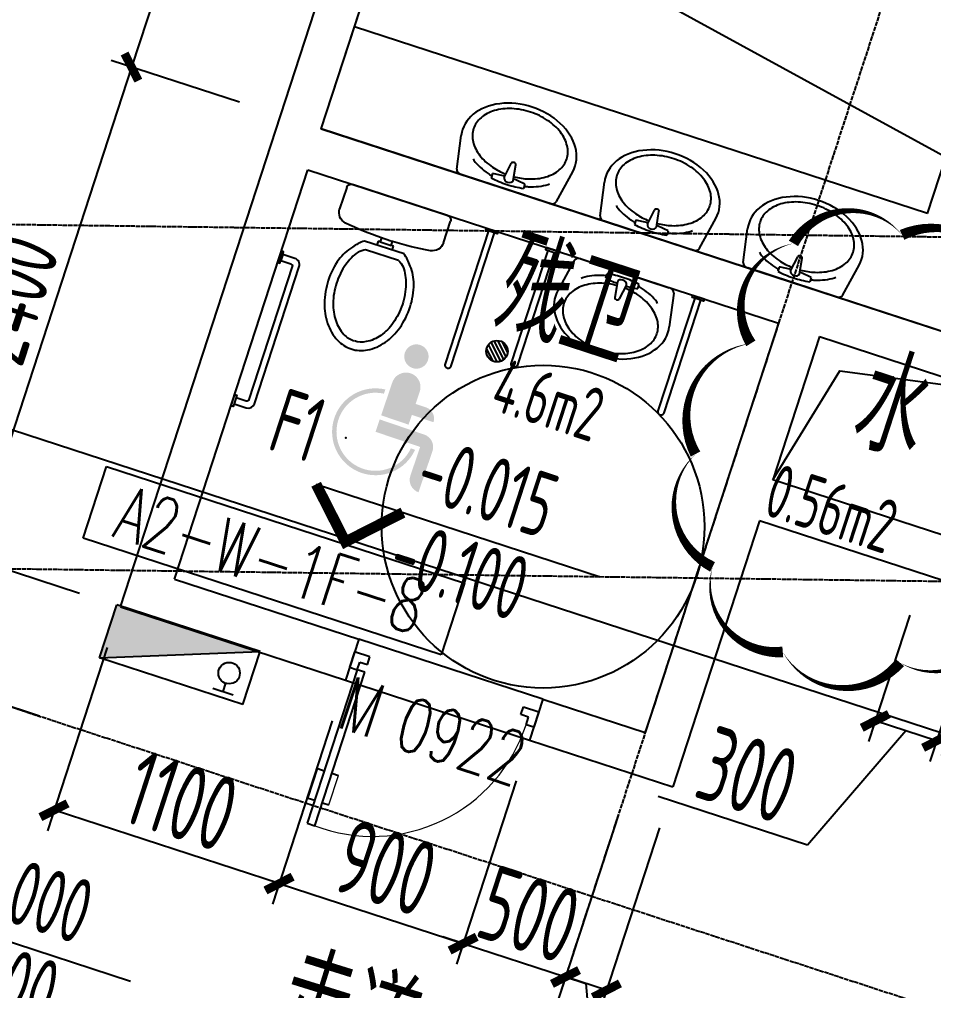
# Model space of a CAD drawing. Header units: millimetres. Extents: x 11639278 to 23698211, y -13072636 to -5537337.
# Drawn here: x 11837661 to 11841909, y -6352263 to -6347750 of the extents above; entities that cross this region are included whole.
import ezdxf
from ezdxf.enums import TextEntityAlignment as Align

# ---------------------------------------------------------------- set-up
doc = ezdxf.new("R2010")
doc.units = ezdxf.units.MM
doc.header["$LTSCALE"] = 10
doc.linetypes.add('A2-RG-AXIS$0$CENTER', pattern=[2, 1.25, -0.25, 0.25, -0.25])
doc.linetypes.add('A2-RG-AXIS$0$DOTE', pattern=[2.4200000000000004, 2, -0.2, 0.02, -0.2])
for name, color, linetype in [('A2-RB-F1$0$A-DIMS-100', 1, 'Continuous'), ('A2-RD-F1（少）$0$A-1-1-X-toilel$0$A-FIXT', 55, 'Continuous'), ('A2-RD-F1（少）$0$A-FIXT', 55, 'Continuous'), ('A2-RG-AXIS$0$A-GRID', 1, 'A2-RG-AXIS$0$CENTER'), ('A2-RI-F1$0$$1$A-SYMB-NUMB-T', 4, 'Continuous'), ('A2-RI-F1$0$$3$A-SYMB', 4, 'Continuous'), ('A2-RI-F1$0$0P-FE-HY', 141, 'Continuous'), ('A2-RI-F1$0$A-DOOR', 32, 'Continuous'), ('A2-RI-F1$0$A-STRS', 50, 'Continuous'), ('A2-RI-F1$0$A-SYMB', 4, 'Continuous'), ('A2-RI-F1$0$A-SYMB-AREA', 4, 'Continuous'), ('A2-RI-F1$0$A-SYMB-DOOR', 4, 'Continuous'), ('A2-RI-F1$0$A-SYMB-NAME', 4, 'Continuous'), ('A2-RI-F1$0$A-SYMB-VOID', 35, 'Continuous'), ('A2-RI-F1$0$A-WALL', 7, 'Continuous')]:
    doc.layers.add(name, color=color, linetype=linetype)
doc.layers.add('A2-RI-F1$0$A-X-AREA', color=6, linetype='Continuous', plot=False)
doc.layers.add('A2-RI-F1$0$A-Z410-G-Vhcl', color=5, linetype='Continuous', lineweight=0)
doc.styles.add('A2-RB-F1$0$XD2008', font='hzs.shx', dxfattribs={"width": 0.7, "bigfont": 'hztxt.shx'})
doc.styles.add('A2-RI-F1$0$$1$ECADI-TXT', font='simplex.shx', dxfattribs={"bigfont": 'hztxt.shx'})
doc.styles.add('A2-RI-F1$0$ECADI', font='hzs.shx', dxfattribs={"width": 0.7, "bigfont": 'hztxt.shx'})
doc.styles.add('A2-RI-F1$0$ECADI-TXT', font='simplex.shx', dxfattribs={"bigfont": 'hztxt.shx'})
doc.styles.add('A2-RI-F1$0$XD2008', font='hzs.shx', dxfattribs={"width": 0.7, "bigfont": 'hztxt.shx'})
doc.dimstyles.new('A2-RB-F1$0$XD100$0', dxfattribs={"dimscale": 100, "dimtxt": 3.5, "dimasz": 1, "dimexe": 1, "dimexo": 2, "dimgap": 0.5, "dimtad": 1, "dimdec": 0, "dimdsep": 46, "dimtxsty": 'A2-RB-F1$0$XD2008', "dimblk1": 'A2-RB-F1$0$_ArchTick', "dimblk2": 'A2-RB-F1$0$_ArchTick', "dimsah": 1, "dimcen": 2.5, "dimclrt": 4, "dimaunit": 1, "dimadec": 0, "dimazin": 0, "dimtfac": 1, "dimtdec": 0, "dimtix": 1, "dimtmove": 1, "dimatfit": 3, "dimfxl": 0, "dimtolj": 1, "dimtzin": 0, "dimarcsym": 0})

# ---------------------------------------------------------------- blocks, each defined once
blk = doc.blocks.new('A2-RG-AXIS')
at = {"layer": 'A2-RG-AXIS$0$A-GRID', "linetype": 'A2-RG-AXIS$0$DOTE'}
for p, q in [((11852706.95005826, -6313823.953760517), (11839546.10748518, -6354201.152515314)), ((11835588.55433006, -6348674.895688873), (11872727.02249406, -6349175.084193552)), ((11832290.15142998, -6349206.685999709), (11870250.84256026, -6361579.665947913)), ((11835567.00715613, -6350274.750594574), (11872705.48030027, -6350774.939166326))]:
    blk.add_line(p, q, dxfattribs=at)
blk = doc.blocks.new('A2-RB-F1$0$_ArchTick')
at = {"color": 0, "linetype": 'ByBlock', "const_width": 0.4}
blk.add_lwpolyline([(-0.5, -0.5), (0.5, 0.5)], dxfattribs=at)
blk = doc.blocks.new('*D1430')
at = {"layer": 'A2-RB-F1$0$A-DIMS-100', "color": 0, "lineweight": -2, "transparency": 16777216}
for p, q in [((11838181.81954512, -6347971.686872557), (11837438.05755615, -6350253.532201214)), ((11838683.5496288, -6348135.224584898), (11838086.74265642, -6347940.696789684)), ((11837939.78763983, -6350417.069913555), (11837342.98066746, -6350222.542118341))]:
    blk.add_line(p, q, dxfattribs=at)
at = {"layer": 'Defpoints', "color": 0, "transparency": 16777216}
for p in [(11838873.70340619, -6348197.204750644), (11837438.05755615, -6350253.532201214), (11838129.94141722, -6350479.050079302)]:
    blk.add_point(p, dxfattribs=at)
at = {"layer": 'A2-RB-F1$0$A-DIMS-100', "color": 0, "lineweight": -2, "transparency": 16777216, "xscale": 100, "yscale": 100, "zscale": 100}
for p, rotation in [((11838181.81954512, -6347971.686872557), 71.94674592661435), ((11837438.05755615, -6350253.532201214), 251.9467459266143)]:
    blk.add_blockref('A2-RB-F1$0$_ArchTick', p, dxfattribs=dict(at, rotation=rotation))
at = {"layer": 'A2-RB-F1$0$A-DIMS-100', "color": 4, "transparency": 16777216, "insert": (11837596.01555107, -6349042.881850421), "char_height": 350, "attachment_point": 5, "rotation": 71.94674592661434, "style": 'A2-RB-F1$0$XD2008'}
blk.add_mtext('\\A1;2400', dxfattribs=at)
blk = doc.blocks.new('*D1431')
at = {"layer": 'A2-RB-F1$0$A-DIMS-100', "color": 0, "lineweight": -2, "transparency": 16777216}
for p, q in [((11837438.06170814, -6350253.537489511), (11837469.05130221, -6350158.460441494)), ((11837939.78732119, -6350417.070891166), (11837342.98466013, -6350222.547895445)), ((11837438.06170814, -6350253.537489511), (11837252.12414374, -6350823.999777611)), ((11837753.84975678, -6350987.533179265), (11837157.04709572, -6350793.010183543)), ((11837252.12414374, -6350823.999777611), (11837221.13454967, -6350919.076825628))]:
    blk.add_line(p, q, dxfattribs=at)
at = {"layer": 'Defpoints', "color": 0, "transparency": 16777216}
for p in [(11838129.94141722, -6350479.050079301), (11837252.12414374, -6350823.999777611), (11837944.00385281, -6351049.5123674)]:
    blk.add_point(p, dxfattribs=at)
at = {"layer": 'A2-RB-F1$0$A-DIMS-100', "color": 0, "lineweight": -2, "transparency": 16777216, "xscale": 100, "yscale": 100, "zscale": 100}
for p, rotation in [((11837438.06170814, -6350253.537489511), 251.9470404932914), ((11837252.12414374, -6350823.999777611), 71.94704049329141)]:
    blk.add_blockref('A2-RB-F1$0$_ArchTick', p, dxfattribs=dict(at, rotation=rotation))
at = {"layer": 'A2-RB-F1$0$A-DIMS-100', "color": 4, "transparency": 16777216, "insert": (11837131.1695679, -6350469.042046908), "char_height": 350, "attachment_point": 5, "rotation": 71.94704049329141, "style": 'A2-RB-F1$0$XD2008'}
blk.add_mtext('\\A1;600', dxfattribs=at)
blk = doc.blocks.new('*D1201')
at = {"layer": 'A2-RB-F1$0$A-DIMS-100', "color": 0, "lineweight": -2, "transparency": 16777216}
for p, q in [((11842083.68137307, -6350610.856335461), (11841892.40435209, -6351197.700244044)), ((11843034.45185323, -6350920.752276136), (11842843.17483226, -6351507.596184717)), ((11841923.39394616, -6351102.623196027), (11842874.16442632, -6351412.519136701))]:
    blk.add_line(p, q, dxfattribs=at)
at = {"layer": 'Defpoints', "color": 0, "transparency": 16777216}
for p in [(11842145.66056121, -6350420.702239428), (11843096.43104137, -6350730.598180102), (11842874.16442632, -6351412.519136701)]:
    blk.add_point(p, dxfattribs=at)
at = {"layer": 'A2-RB-F1$0$A-DIMS-100', "color": 0, "lineweight": -2, "transparency": 16777216, "xscale": 100, "yscale": 100, "zscale": 100}
for p, rotation in [((11841923.39394616, -6351102.623196027), 161.9470404932704), ((11842874.16442632, -6351412.519136701), 341.9470404932705)]:
    blk.add_blockref('A2-RB-F1$0$_ArchTick', p, dxfattribs=dict(at, rotation=rotation))
at = {"layer": 'A2-RB-F1$0$A-DIMS-100', "color": 4, "transparency": 16777216, "insert": (11842468.5057729, -6351043.647808326), "char_height": 350, "attachment_point": 5, "rotation": 341.94704049327044, "style": 'A2-RB-F1$0$XD2008'}
blk.add_mtext('\\A1;1000', dxfattribs=at)
blk = doc.blocks.new('*D1202')
at = {"layer": 'A2-RB-F1$0$A-DIMS-100', "color": 0, "lineweight": -2, "transparency": 16777216}
for p, q in [((11841798.45022903, -6350517.88755326), (11841607.17320805, -6351104.731461843)), ((11842083.68137307, -6350610.85633546), (11841892.40435209, -6351197.700244043)), ((11841923.39394616, -6351102.623196026), (11841638.16280212, -6351009.654413826)), ((11841780.77837414, -6351056.138804926), (11841322.53852401, -6351586.994797034)), ((11841322.53852401, -6351586.994797034), (11840628.47607349, -6351360.770760342))]:
    blk.add_line(p, q, dxfattribs=at)
at = {"layer": 'Defpoints', "color": 0, "transparency": 16777216}
for p in [(11841860.42941716, -6350327.733457226), (11842145.66056121, -6350420.702239428), (11841638.16280212, -6351009.654413826)]:
    blk.add_point(p, dxfattribs=at)
at = {"layer": 'A2-RB-F1$0$A-DIMS-100', "color": 0, "lineweight": -2, "transparency": 16777216, "xscale": 100, "yscale": 100, "zscale": 100}
for p, rotation in [((11841638.16280212, -6351009.654413826), 161.9470404932675), ((11841923.39394616, -6351102.623196026), 341.9470404932675)]:
    blk.add_blockref('A2-RB-F1$0$_ArchTick', p, dxfattribs=dict(at, rotation=rotation))
at = {"layer": 'A2-RB-F1$0$A-DIMS-100', "color": 4, "transparency": 16777216, "insert": (11841045.2338854, -6351259.959420651), "char_height": 350, "attachment_point": 5, "rotation": 341.94704049326754, "style": 'A2-RB-F1$0$XD2008'}
blk.add_mtext('\\A1;300', dxfattribs=at)
blk = doc.blocks.new('*D1203')
at = {"layer": 'A2-RB-F1$0$A-DIMS-100', "color": 0, "lineweight": -2, "transparency": 16777216}
for p, q in [((11839113.74331199, -6351010.069109316), (11838836.4397698, -6351860.845087179)), ((11839969.43562605, -6351288.975091489), (11839692.13208387, -6352139.751069352)), ((11838867.42936386, -6351765.768039162), (11839723.12167793, -6352044.674021335))]:
    blk.add_line(p, q, dxfattribs=at)
at = {"layer": 'Defpoints', "color": 0, "transparency": 16777216}
for p in [(11839175.72250012, -6350819.915013283), (11840031.41481419, -6351098.820995456), (11839723.12167793, -6352044.674021335)]:
    blk.add_point(p, dxfattribs=at)
at = {"layer": 'A2-RB-F1$0$A-DIMS-100', "color": 0, "lineweight": -2, "transparency": 16777216, "xscale": 100, "yscale": 100, "zscale": 100}
for p, rotation in [((11838867.42936386, -6351765.768039162), 161.9470404935792), ((11839723.12167793, -6352044.674021335), 341.9470404935792)]:
    blk.add_blockref('A2-RB-F1$0$_ArchTick', p, dxfattribs=dict(at, rotation=rotation))
at = {"layer": 'A2-RB-F1$0$A-DIMS-100', "color": 4, "transparency": 16777216, "insert": (11839365.00210755, -6351691.297672211), "char_height": 350, "attachment_point": 5, "rotation": 341.94704049357927, "style": 'A2-RB-F1$0$XD2008'}
blk.add_mtext('\\A1;900', dxfattribs=at)
blk = doc.blocks.new('*D1204')
at = {"layer": 'A2-RB-F1$0$A-DIMS-100', "color": 0, "lineweight": -2, "transparency": 16777216}
for p, q in [((11839969.43562605, -6351288.975091491), (11839692.13208386, -6352139.751069346)), ((11840444.82086613, -6351443.923061827), (11840167.51732394, -6352294.699039683)), ((11839723.12167792, -6352044.67402133), (11839628.04462991, -6352013.684427263)), ((11839723.12167792, -6352044.67402133), (11840198.50691801, -6352199.621991666)), ((11840198.50691801, -6352199.621991666), (11840293.58396602, -6352230.611585734))]:
    blk.add_line(p, q, dxfattribs=at)
at = {"layer": 'Defpoints', "color": 0, "transparency": 16777216}
for p in [(11840031.41481418, -6351098.820995458), (11840506.80005427, -6351253.768965795), (11840198.50691801, -6352199.621991666)]:
    blk.add_point(p, dxfattribs=at)
at = {"layer": 'A2-RB-F1$0$A-DIMS-100', "color": 0, "lineweight": -2, "transparency": 16777216, "xscale": 100, "yscale": 100, "zscale": 100}
for p, rotation in [((11839723.12167792, -6352044.67402133), 341.9470404932881), ((11840198.50691801, -6352199.621991666), 161.9470404932881)]:
    blk.add_blockref('A2-RB-F1$0$_ArchTick', p, dxfattribs=dict(at, rotation=rotation))
at = {"layer": 'A2-RB-F1$0$A-DIMS-100', "color": 4, "transparency": 16777216, "insert": (11840030.54088462, -6351908.224648461), "char_height": 350, "attachment_point": 5, "rotation": 341.9470404932881, "style": 'A2-RB-F1$0$XD2008'}
blk.add_mtext('\\A1;500', dxfattribs=at)
blk = doc.blocks.new('*D1205')
at = {"layer": 'A2-RB-F1$0$A-DIMS-100', "color": 0, "lineweight": -2, "transparency": 16777216}
for p, q in [((11840444.8202072, -6351443.921765493), (11840167.51157406, -6352294.69851737)), ((11840634.98938162, -6351505.906949865), (11840357.68074847, -6352356.683701741)), ((11840388.67083135, -6352261.606813048), (11840198.50165693, -6352199.621628677)), ((11840293.58624414, -6352230.614220863), (11840344.96321446, -6352870.949413867)), ((11840344.96321446, -6352870.949413867), (11841039.02450192, -6353097.177018838))]:
    blk.add_line(p, q, dxfattribs=at)
at = {"layer": 'Defpoints', "color": 0, "transparency": 16777216}
for p in [(11840506.80037295, -6351253.767988107), (11840696.96954736, -6351315.753172478), (11840198.50165693, -6352199.621628677)]:
    blk.add_point(p, dxfattribs=at)
at = {"layer": 'A2-RB-F1$0$A-DIMS-100', "color": 0, "lineweight": -2, "transparency": 16777216, "xscale": 100, "yscale": 100, "zscale": 100}
for p, rotation in [((11840198.50165693, -6352199.621628677), 161.9467459268248), ((11840388.67083135, -6352261.606813048), 341.9467459268248)]:
    blk.add_blockref('A2-RB-F1$0$_ArchTick', p, dxfattribs=dict(at, rotation=rotation))
at = {"layer": 'A2-RB-F1$0$A-DIMS-100', "color": 4, "transparency": 16777216, "insert": (11840761.72154465, -6352770.140216794), "char_height": 350, "attachment_point": 5, "rotation": 341.94674592682475, "style": 'A2-RB-F1$0$XD2008'}
blk.add_mtext('\\A1;200', dxfattribs=at)
blk = doc.blocks.new('*D1206')
at = {"layer": 'A2-RB-F1$0$A-DIMS-100', "color": 0, "lineweight": -2, "transparency": 16777216}
for p, q in [((11838067.96276612, -6350669.199068027), (11837790.65402169, -6351519.975184992)), ((11839113.74115199, -6351010.06840528), (11838836.43240756, -6351860.844522245)), ((11838867.42252258, -6351765.767644031), (11837821.64413671, -6351424.898306778))]:
    blk.add_line(p, q, dxfattribs=at)
at = {"layer": 'Defpoints', "color": 0, "transparency": 16777216}
for p in [(11838129.94299616, -6350479.045311598), (11839175.72138203, -6350819.914648851), (11837821.64413671, -6351424.898306778)]:
    blk.add_point(p, dxfattribs=at)
at = {"layer": 'A2-RB-F1$0$A-DIMS-100', "color": 0, "lineweight": -2, "transparency": 16777216, "xscale": 100, "yscale": 100, "zscale": 100}
for p, rotation in [((11837821.64413671, -6351424.898306778), 161.9467265533304), ((11838867.42252258, -6351765.767644031), 341.9467265533304)]:
    blk.add_blockref('A2-RB-F1$0$_ArchTick', p, dxfattribs=dict(at, rotation=rotation))
at = {"layer": 'A2-RB-F1$0$A-DIMS-100', "color": 4, "transparency": 16777216, "insert": (11838414.26108844, -6351381.409999423), "char_height": 350, "attachment_point": 5, "rotation": 341.9467265533304, "style": 'A2-RB-F1$0$XD2008'}
blk.add_mtext('\\A1;1100', dxfattribs=at)
blk = doc.blocks.new('*D1207')
at = {"layer": 'A2-RB-F1$0$A-DIMS-100', "color": 0, "lineweight": -2, "transparency": 16777216}
for p, q in [((11838522.73032039, -6346925.741897577), (11838181.81247246, -6347971.688485396)), ((11839024.4670934, -6347089.27894897), (11838427.65327306, -6346894.752301414)), ((11838683.54924547, -6348135.225536789), (11838086.73542512, -6347940.698889233))]:
    blk.add_line(p, q, dxfattribs=at)
at = {"layer": 'Defpoints', "color": 0, "transparency": 16777216}
for p in [(11839214.62118807, -6347151.258141298), (11838181.81247246, -6347971.688485396), (11838873.70334013, -6348197.204729116)]:
    blk.add_point(p, dxfattribs=at)
at = {"layer": 'A2-RB-F1$0$A-DIMS-100', "color": 0, "lineweight": -2, "transparency": 16777216, "xscale": 100, "yscale": 100, "zscale": 100}
for p, rotation in [((11838522.73032039, -6346925.741897577), 71.94703923014237), ((11838181.81247246, -6347971.688485396), 251.9470392301424)]:
    blk.add_blockref('A2-RB-F1$0$_ArchTick', p, dxfattribs=dict(at, rotation=rotation))
at = {"layer": 'A2-RB-F1$0$A-DIMS-100', "color": 4, "transparency": 16777216, "insert": (11838138.34803993, -6347378.988600118), "char_height": 350, "attachment_point": 5, "rotation": 71.94703923014237, "style": 'A2-RB-F1$0$XD2008'}
blk.add_mtext('\\A1;1100', dxfattribs=at)
blk = doc.blocks.new('A2-RI-F1$0$5erhfh')
at = {"layer": 'A2-RI-F1$0$A-SYMB-AREA', "style": 'A2-RI-F1$0$ECADI', "width": 0.7}
blk.add_attdef('340M2', text='', height=2.5, dxfattribs=at).set_placement((0, 1.25), align=Align.MIDDLE_LEFT)
at = {"layer": 'A2-RI-F1$0$A-SYMB-NAME', "style": 'A2-RI-F1$0$ECADI', "width": 0.7}
blk.add_attdef('CHINESENAME', (-12.29193252821193, 3.0875), '', height=4.5, dxfattribs=at)
blk = doc.blocks.new('A2-RI-F1$0$ECADI-TAG-HGHT（国标）')
at = {"color": 1}
blk.add_line((-2.121320343559546, 2.121320343559546), (11.76789873223262, 2.121320343559546), dxfattribs=at)
at = {"color": 1, "const_width": 0.5}
blk.add_lwpolyline([(-2.121320343559546, 2.121320343559546), (0, 0), (2.121320343559546, 2.121320343559546)], dxfattribs=at)
at = {"color": 1}
blk.add_point((-1.480769230769231, 4.6), dxfattribs=at)
at = {"style": 'A2-RI-F1$0$XD2008', "width": 0.7}
blk.add_attdef('FL', text='', height=3, dxfattribs=at).set_placement((-2.688785023899595, 2.967328765217609), align=Align.RIGHT)
for tag, p in [('F.F.L.', (2.283611041903605, 2.967328765217609)), ('T.O.S.', (2.283611041903605, -1.104423031572336))]:
    blk.add_attdef(tag, p, '', height=3, dxfattribs=at)
blk = doc.blocks.new('A2-RI-F1$0$door-1000')
for p, q in [((0.6493001440558146, 0.6470603530760854), (0.7083274303022336, 0.7058840215922828)), ((0.7083274303022336, 0.7058840215922828), (0.7083274303022336, 0.7058840215922828)), ((0.7083274303022336, 0.7058840215922828), (0.7671510987011061, 0.6468567355786945)), ((0.6787119787186384, 0.6175467101875256), (0.6493001440558146, 0.6470603530760854)), ((0.7082256213780056, 0.6469585443846881), (0.6787119787186384, 0.6175467101875256)), ((0.7376374560417389, 0.617444901379713), (0.7082256213780056, 0.6469585443846881)), ((0.7671510987011061, 0.6468567355786945), (0.7376374560417389, 0.617444901379713)), ((0.05902728531691537, 0.058823668749028), (-4.638422979041934e-10, 3.510649548843503e-10)), ((0.0884391195140779, 0.02931002574223385), (0.05902728531691537, 0.058823668749028)), ((-4.638422979041934e-10, 3.510649548843503e-10), (0.05882366746845946, -0.05902728554610803)), ((-4.638422979041934e-10, 3.510649548843503e-10), (-4.638422979041934e-10, 3.510649548843503e-10)), ((0.05892547639177792, -0.0001018084567476762), (0.0884391195140779, 0.02931002574223385)), ((0.05882366746845946, -0.05902728554610803), (0.08833731059166894, -0.02961545134712651)), ((0.08833731059166894, -0.02961545134712651), (0.05892547639177792, -0.0001018084567476762)), ((0.1178509532483076, -0.000203617149963975), (0.08833731059166894, -0.02961545134712651)), ((0.08833731059166894, -0.02961545134712651), (0.6765739950369607, -0.619888310551687)), ((0.7060876381601702, -0.5904764763545245), (0.1178509532483076, -0.000203617149963975)), ((0.5050864988024841, -0.3887795741884474), (0.5300519447773695, -0.3639002478448674)), ((0.4506074101691411, -0.4430707346164127), (0.4755728561449359, -0.4181914085038443)), ((0.6182652814331959, -0.502350123713768), (0.6432307274099003, -0.4774707974866033)), ((0.5637861927989434, -0.5566412841435522), (0.588751638309077, -0.5317619579127495)), ((0.6765739950369607, -0.619888310551687), (0.7060876381601702, -0.5904764763545245))]:
    blk.add_line(p, q)
at = {"lineweight": 13}
for p, q in [((0.6432307274099003, -0.4774707974866033), (0.5300519447773695, -0.3639002478448674)), ((0.5637861927989434, -0.5566412841435522), (0.4506074101691411, -0.4430707346164127))]:
    blk.add_line(p, q, dxfattribs=at)
blk.add_arc((0.1481008371338248, 0.02847035136255727), 0.833333333809029, 312.0349782215454, 44.97267390679077, dxfattribs=at)
blk = doc.blocks.new('*U1588')
at = {"layer": 'A2-RI-F1$0$A-Z410-G-Vhcl', "extrusion": (0, 0, -1)}
h = blk.add_hatch(color=2, dxfattribs=at)
edge = h.paths.add_edge_path()
edge.add_arc((-0.004128938020939721, 0.03896337637788339), 0.008198989428352092, 0, 360)
for points in [[(-0.01388309648702091, -0.006187762827734034), (0.00562522016200262, -0.006187762827734034), (0.005625220221767258, 0.01724080455081634, 0.9999999999999999), (-0.01388309648702091, 0.01724080437796438), (-0.01388309648702091, 0.00858665043441853), (-0.02142081611419222, 0.008586650643715998, 0.414213562373095), (-0.02925490117790996, 0.0007525654690532235), (-0.01388309648702091, 0.0007525654690532235)], [(0.008551467606205954, 0.008246000822749622, -2.078417586377585), (-0.02051353296724123, -0.02081900002914949), (-0.02349057451151282, -0.02081900005217729, 2.108883559520127), (0.008551467602876173, 0.01122304185010847)], [(-0.02610997259562176, -0.01789275258529077), (0.00562522016200262, -0.01789275258529077), (0.00562522016200262, -0.0091140102656313), (-0.02610997246744517, -0.009114010286308094, 0.414213562373095), (-0.03488871491530254, -0.01789275258529077), (-0.03488871476029853, -0.04715522716439668, 0.414213562373095), (-0.02610997259562176, -0.03837648504994817)]]:
    blk.add_hatch(color=2, dxfattribs=at).paths.add_polyline_path(points)
blk = doc.blocks.new('A2-RI-F1$0$645YRTH')
at = {"layer": 'A2-RI-F1$0$$1$A-SYMB-NUMB-T', "color": 1}
for p, q in [((0, -350.0000000009313), (0, 0)), ((0, 0), (1750.000000150874, 0)), ((1750.000000150874, 0), (1750.000000150874, -350.0000000009313)), ((1750.000000150874, -350.0000000009313), (0, -350.0000000009313))]:
    blk.add_line(p, q, dxfattribs=at)
at = {"layer": 'A2-RI-F1$0$$1$A-SYMB-NUMB-T', "style": 'A2-RI-F1$0$$1$ECADI-TXT', "width": 0.7000000000745058}
blk.add_attdef('CODE', text='', height=250, dxfattribs=at).set_placement((750.0000000745058, -175.0000000009313), align=Align.MIDDLE_CENTER)
blk = doc.blocks.new('A2-RI-F1$0$ECADI-TAG-DOOR')
blk = doc.blocks.new('A2-RI-F1$0$A$C6F954C98')
at = {"extrusion": (0, 0, -1)}
blk.add_hatch(color=256, dxfattribs=at).paths.add_polyline_path([(-260.0000000090003, 699.9999999967113), (-2.842170943040401e-14, 0), (-9.014911483973265e-09, 700.0000000000581)])
for p, q in [((260.0000000090004, 699.9999999967113), (9.014911483973265e-09, 700.0000000000582)), ((0, 0), (9.014911483973265e-09, 700.0000000000582)), ((260.0000000090004, 699.9999999967113), (0, 0)), ((260, -3.346940502524376e-09), (260.0000000090004, 699.9999999967113)), ((230.6886803313682, 155.9033522173413, -1.266996079313821e-09), (230.68866480828, 55.90335221734131, -1.761503192563357e-09)), ((230.6886725698132, 105.9033522173413, -1.514249635938589e-09), (190.6886725698059, 105.9033584265853, -1.515010852889683e-09)), ((260, -3.346940502524376e-09), (0, 0))]:
    blk.add_line(p, q, dxfattribs=at)
blk.add_circle((-140.6886725698132, 105.9033661881112, -1.522564945677262e-06), 49.99999999999999, dxfattribs=at)
blk = doc.blocks.new('A2-RI-F1')
at = {"layer": 'A2-RI-F1$0$A-STRS'}
for p, q in [((11840093.39497992, -6350908.667218083), (11839237.70154777, -6350629.760871476)), ((11839175.72154136, -6350819.914160048), (11840031.41353958, -6351098.824905899))]:
    blk.add_line(p, q, dxfattribs=at)
at = {"layer": 'A2-RI-F1$0$A-SYMB-VOID', "ltscale": 500}
blk.add_lwpolyline([(11841161.79222117, -6349889.662608631), (11841473.5, -6349383), (11842139.35696339, -6349471.974983936)], dxfattribs=at)
at = {"layer": 'A2-RI-F1$0$A-WALL'}
for p, q in [((11838129.94112845, -6350479.051041721), (11839214.62432645, -6347151.259164249)), ((11839063.85721344, -6348259.1849012), (11839404.77826159, -6347213.239356483)), ((11839063.85721344, -6348259.1849012), (11842201.33615368, -6349281.820881318)), ((11838382.07539023, -6350350.87645247), (11839001.8770477, -6348449.338678591)), ((11839001.8770477, -6348449.338678591), (11841188.58649612, -6349162.07900374)), ((11841188.58649612, -6349162.079003738), (11840568.79463946, -6351063.619888312)), ((11841378.74059, -6349224.058198461), (11841161.79222117, -6349889.662608631)), ((11841378.74059, -6349224.05819846), (11842329.51105943, -6349533.954172071)), ((11842207.63974934, -6350230.548143396), (11841161.79222117, -6349889.662608631)), ((11841099.81303303, -6350079.816704686), (11840696.96954736, -6351315.753172478)), ((11842145.66056121, -6350420.702239428), (11841099.81303303, -6350079.816704687)), ((11838382.07539023, -6350350.87645247), (11839237.70154778, -6350629.760871464)), ((11838129.94112845, -6350479.051041721), (11839175.72138203, -6350819.914648851)), ((11839237.70154778, -6350629.760871464), (11839175.72138203, -6350819.914648851)), ((11840093.39497993, -6350908.667218083), (11840031.41481418, -6351098.820995471)), ((11840093.39497993, -6350908.667218073), (11840568.79463946, -6351063.619888312)), ((11840031.41481419, -6351098.820995458), (11840696.96954736, -6351315.753172478))]:
    blk.add_line(p, q, dxfattribs=at)
at = {"layer": 'A2-RI-F1$0$A-X-AREA'}
blk.add_lwpolyline([(11839714.6808029, -6346262.471027783), (11840760.52371127, -6346603.361004815), (11840791.51330863, -6346508.283957871), (11840221.05393141, -6346322.344097839), (11842824.18610805, -6338335.846176554), (11844297.92908716, -6338816.200791924), (11844344.41348529, -6338673.585205059), (11844819.79872, -6338828.533191864), (11844912.7675022, -6338543.302047813), (11845625.72605032, -6338775.685114536), (11842201.33615368, -6349281.820881318), (11839063.85721344, -6348259.1849012)], close=True, dxfattribs=at)
at = {"layer": 'Defpoints', "color": 3}
blk.add_line((11846489, -6350866.5), (11821709.5, -6337304), dxfattribs=at)
at = {"layer": 'Defpoints', "color": 3, "linetype": 'Continuous'}
blk.add_line((11876854.97169655, -6362444.349408454), (11823602.24585224, -6345087.054547861), dxfattribs=at)
at = {"layer": 'Defpoints'}
blk.add_lwpolyline([(11841762.4681237, -6348751.254285099, 0, 50, 0.52056705), (11841257.79879527, -6348790.814979377, 0, 50, 0.52056705), (11841257.79879527, -6348790.814979377, 0, 50, 0.52056705), (11841059.89878884, -6349255.60006927, 0, 50, 0.52056705), (11841059.89878884, -6349255.60006927, 0, 50, 0.52056705), (11840802.60446844, -6349769.833233965, 0, 50, 0.52056705), (11840802.60446844, -6349769.833233964, 0, 50, 0.52056705), (11840881.76447101, -6350293.964951363, 0, 50, 0.52056705), (11840881.76447101, -6350293.964951362, 0, 50, 0.52056705), (11841208.32379366, -6350689.52720541, 0, 50, 0.52056705), (11841208.32379366, -6350689.52720541, 0, 50, 0.52056705), (11841752.57312337, -6350738.975280211, 0, 50, 0.52056705), (11841752.57312337, -6350738.975280211, 0, 50, 0.52056705), (11842207.7674502, -6350531.295600482, 0, 50, 0.52056705), (11842207.7674502, -6350531.295600482, 0, 50, 0.52056705), (11842395.7724563, -6350056.623130065, 0, 50, 0.52056705), (11842395.7724563, -6350056.623130066, 0, 50, 0.52056705), (11842385.87745598, -6349542.38996537, 0, 50, 0.52056705), (11842385.87745598, -6349542.38996537, 0, 50, 0.52056705), (11842267.13745212, -6349047.931561722, 0, 50, 0.52056705), (11842267.13745212, -6349047.931561722, 0, 50, 0.52056705), (11841762.46812369, -6348751.254285099, 0, 0, 0)], format="xyseb", dxfattribs=at)
ref = blk.add_blockref('A2-RI-F1$0$5erhfh', (11840917.51555975, -6349846.361433424), dxfattribs=dict(xscale=100.0000000002661, yscale=100.0000000002661, zscale=100.0000000002661, rotation=341.9467459264774))
ref.add_attrib('340M2', '4.6m2', (11839838.80882691, -6349559.339229995), dxfattribs={"layer": 'A2-RI-F1$0$A-SYMB-AREA', "height": 250, "rotation": 341.9467459342023, "style": 'A2-RI-F1$0$ECADI', "width": 0.7})
ref.add_attrib('CHINESENAME', '残卫', (11839844.51873988, -6349171.883531757), dxfattribs={"layer": 'A2-RI-F1$0$A-SYMB-NAME', "height": 449.9999999999999, "rotation": 341.9467459342023, "style": 'A2-RI-F1$0$ECADI', "width": 0.7})
ref = blk.add_blockref('A2-RI-F1$0$5erhfh', (11842578.49422449, -6350389.717314845), dxfattribs=dict(xscale=100.0000000002661, yscale=100.0000000002661, zscale=100.0000000002661, rotation=341.9467459264774))
ref.add_attrib('340M2', '0.56m2', (11841109, -6350048.5), dxfattribs={"layer": 'A2-RI-F1$0$A-SYMB-AREA', "height": 250, "rotation": 341.9467459342023, "style": 'A2-RI-F1$0$ECADI', "width": 0.7})
ref.add_attrib('CHINESENAME', '水', (11841505.49740461, -6349715.239413176), dxfattribs={"layer": 'A2-RI-F1$0$A-SYMB-NAME', "height": 449.9999999999999, "rotation": 341.9467459342023, "style": 'A2-RI-F1$0$ECADI', "width": 0.7})
ref = blk.add_blockref('A2-RI-F1$0$5erhfh', (11839904.34316468, -6353158.274201587), dxfattribs=dict(xscale=99.99999999986335, yscale=99.99999999986335, zscale=99.99999999986335, rotation=342.6999999999227))
ref.add_attrib('CHINESENAME', '走道', (11838822.5721243, -6352497.960615857), dxfattribs={"layer": 'A2-RI-F1$0$A-SYMB-NAME', "height": 450, "rotation": 342.7000000129057, "style": 'A2-RI-F1$0$ECADI', "width": 0.7})
at = {"layer": 'A2-RI-F1$0$$3$A-SYMB'}
ref = blk.add_blockref('A2-RI-F1$0$645YRTH', (11838065.039388, -6349827.571409011), dxfattribs=dict(at, rotation=341.9470424877732))
ref.add_attrib('CODE', 'A2-W-1F-8', dxfattribs={"layer": 'A2-RI-F1$0$$1$A-SYMB-NUMB-T', "height": 250, "rotation": 341.947042487784, "style": 'A2-RI-F1$0$$1$ECADI-TXT', "width": 0.7000000000745058}).set_placement((11838831.04011857, -6350261.304361045), align=Align.MIDDLE_CENTER)
at = {"layer": 'A2-RI-F1$0$0P-FE-HY', "xscale": -1, "rotation": 71.94704049331426}
blk.add_blockref('A2-RI-F1$0$A$C6F954C98', (11838779.62480805, -6350686.687124573), dxfattribs=at)
at = {"layer": 'A2-RI-F1$0$A-DOOR'}
for p, xscale, yscale, zscale, rotation in [((11842189.56248615, -6350286.009755522), 1000.000000000121, 1000.000000000121, 1000.000000000121, 297.0460334203052), ((11839218.33256265, -6350689.183867848), 900.000000000201, 900.000000000201, 900.000000000201, 297.0460334202938)]:
    blk.add_blockref('A2-RI-F1$0$door-1000', p, dxfattribs=dict(at, xscale=xscale, yscale=yscale, zscale=zscale, rotation=rotation))
at = {"layer": 'A2-RI-F1$0$A-SYMB', "xscale": 99.999999999679, "yscale": 99.999999999679, "zscale": 99.999999999679, "rotation": 341.9467459266484}
for p, values in [((11839175.67042121, -6350177.782763969), {'F.F.L.': '-0.015', 'T.O.S.': '-0.100', 'FL': 'F1'}), ((11836993.06791066, -6352056.069603903), {'F.F.L.': '%%p0.000', 'T.O.S.': '-0.100', 'FL': 'F1'})]:
    blk.add_blockref('A2-RI-F1$0$ECADI-TAG-HGHT（国标）', p, dxfattribs=at).add_auto_attribs(values)
at = {"layer": 'A2-RI-F1$0$A-SYMB-DOOR'}
ref = blk.add_blockref('A2-RI-F1$0$ECADI-TAG-DOOR', (11839287.51392842, -6351856.085321181, -333.3333333332655), dxfattribs=dict(at, xscale=100.0000000021948, yscale=100.0000000021948, zscale=100.0000000021948, rotation=341.6200525909762))
ref.add_attrib('门窗主编号1', 'M', dxfattribs={"height": 250.0000000002097, "rotation": 341.620052493189, "style": 'A2-RI-F1$0$ECADI-TXT', "width": 0.6999999999999982}).set_placement((11839298.95307135, -6351092.299268472, -333.3333333332655), align=Align.RIGHT)
ref.add_attrib('门窗主编号2', '0922', (11839391.5, -6351127.5), dxfattribs={"height": 250.0000000002097, "rotation": 341.620052493189, "style": 'A2-RI-F1$0$ECADI-TXT', "width": 0.6999999999999982})
at = {"layer": 'A2-RI-F1$0$A-Z410-G-Vhcl', "color": 2, "extrusion": (0, 0, -1), "xscale": -6898.552177697386, "yscale": 6898.552177846277, "zscale": 6898.552177799478, "rotation": 18.77457175508956}
blk.add_blockref('*U1588', (-11839392.26780878, -6349561.889076699), dxfattribs=at)
blk = doc.blocks.new('A2-RD-F1（少）$0$A-1-1-X-toilel$0$A-1-10-01~10(B1~wd)$0$A$C39426295')
at = {"layer": 'A2-RD-F1（少）$0$A-1-1-X-toilel$0$A-FIXT'}
for p, q in [((29.20711274910718, 382.704184812028, 4500.000000000013), (-0.0002133985981345177, 227.0413712291047, 4500.000000000013)), ((488.4945671274327, 400.0000529871322, 4500.000000000013), (56.45459204772487, 400.0000529875979, 4500.000000000013)), ((193.7037553070113, 350.8004648503847, 4500.000000000013), (193.7037553065456, 371.4418433317915, 4500.000000000013)), ((351.2454038686119, 350.8004648503847, 4500.000000000013), (351.2454038686119, 371.4418433317915, 4500.000000000013)), ((515.7420464260504, 382.7041848115623, 4500.000000000013), (544.9493725742213, 227.0413712291047, 4500.000000000013)), ((250.4745795852505, 351.0705280229449, 4500.000000000013), (261.4745795880444, 278.7513892683201, 4500.000000000013)), ((294.4745795899071, 351.0705280234106, 4500.000000000013), (283.4745795875788, 278.752488065511, 4500.000000000013))]:
    blk.add_line(p, q, dxfattribs=at)
at = {"layer": 'A2-RD-F1（少）$0$A-1-1-X-toilel$0$A-FIXT', "extrusion": (0, 0, -1)}
for centre, major_axis, ratio, start_param, end_param in [((56.45459204819053, 380.0000529875979, 4500.000000000013), (27.5000000003047, 1.584532990945647e-09), 0.7272727272676434, 3.277214619003459, 4.712388980421111), ((272.4745795875788, 171.9375282814726, 4500.000000000013), (272.6897837204385, 2.710022065991253e-07), 0.7272727266518706, 4.341951490301822, 4.41934678502359), ((272.4745795875788, 125.2272484749556, 4500.000000000013), (347.588270444544, -1.520704597525568e-08), 0.7272727273516814, 4.483781897982597, 4.712388980352602), ((272.4745795880444, 351.0705280234106, 4500.000000000013), (22.0000000002289, 1.237908303654669e-09), 0.7272727272555041, 3.141592653655882, 6.283185307245675), ((272.4745795875788, 125.2272484749556, 4500.000000000013), (347.5882704811407, 2.605508531233118e-09), 0.7272727272751085, -1.570796326789714, -1.342189244443152), ((272.4745795875788, 171.9375282814726, 4500.000000000013), (272.6897833661853, 1.018285577360206e-07), 0.7272727274882769, -1.277754130047479, -1.200358835214891), ((488.4945671274327, 380.0000529880635, 4500.000000000013), (27.49999999983112, -9.000444486873224e-10), 0.7272727272633275, 4.712388980357173, 6.147563341816026), ((414.31564251706, 151.6791826151311, 4500.000000000013), (396.8197631844494, 2.028874503601595e-06), 0.7272727281736645, 3.737676922867439, 3.759410018160616), ((266.9761914419942, 182.2340579549782, 4500.000000000013), (257.5018427586477, 1.059552544652701e-08), 0.7272727272655477, 3.959184585758328, 4.341951489243402), ((266.9761914415285, 168.4618620253168, 4500.000000000013), (227.2056963425946, 5.106563347226626e-09), 0.7272727272689086, 3.959184585738446, 4.341951489228707), ((272.4745795871131, 158.1653323513456, 4500.000000000013), (242.3936370587419, 1.138244318809454e-08), 0.7272727272346979, 4.341951489264275, 4.62959352509805), ((272.4745795875788, 597.015059708152, 4500.000000000013), (347.5882704766664, 3.861576071816048e-09), 0.7272727272842059, 1.631073783587, 1.799403409150896), ((272.4745795871131, 158.1653323513456, 4500.000000000013), (242.3936370285943, 1.074678955656512e-08), 0.7272727273219654, -1.48800099320408, -1.200358835557764), ((272.4745795875788, 597.015059708152, 4500.000000000013), (347.5882705534718, 3.145316282543536e-08), 0.7272727271261427, 1.342189244563349, 1.510518921195238), ((277.972967733629, 168.4618620253168, 4500.000000000013), (227.2056963307689, 1.91302768773282e-08), 0.727272727292126, -1.200358835539811, -0.8175919320213831), ((277.972967733629, 182.2340579554439, 4500.000000000013), (257.5018427565484, -7.182811691572795e-09), 0.7272727272685225, -1.200358835643395, -0.8175919321537164), ((130.6335166580975, 151.6791826151311, 4500.000000000013), (396.8197625484763, 7.99068900773132e-07), 0.7272727269232031, -0.6178173571333467, -0.5960842617328364), ((258.4837090726942, 175.0492683039047, 4500.000000000013), (214.7894211496992, -3.381451608253515e-09), 0.7272727272691979, 3.557590480720236, 3.959184585697382), ((272.4745795875788, 278.7519386671484, 4500.000000000013), (10.99999999996655, -6.210604946968998e-10), 0.7272727272688218, -6.870165156036556e-05, 3.141523951938233), ((286.4654501024634, 175.0492683039047, 4500.000000000013), (214.7894211508623, -1.719594871603682e-09), 0.7272727272722466, -0.8175919321304026, -0.4159978271614542), ((272.4745795880444, 200.0000529875979, 4500.000000000013), (275.000000000025, 7.622097397686627e-11), 0.7272727272727985, -0.1356219653307993, 3.277214618921208), ((245.294118267484, 179.2870192779228, 4500.000000000013), (200.3700537005009, 3.141432402640573e-10), 0.7272727272759633, 3.141592653592641, 3.557590480739181), ((299.6550409081392, 179.2870192774571, 4500.000000000013), (200.3700537004522, -2.757677291603445e-09), 0.7272727272886609, -0.4159978271614841, -2.140865262845182e-11), ((245.294118267484, 179.2870192779228, 4500.000000000013), (200.3700537005009, 3.133877259519672e-09), 0.7272727272514968, 2.725594826449745, 3.141592653611991), ((299.6550409081392, 179.2870192774571, 4500.000000000013), (200.3700537004523, 8.934533734277985e-10), 0.7272727272713133, 3.646194457473939e-12, 0.41599782715666), ((258.4837090726942, 183.5247702514753, 4500.000000000013), (214.7894211501557, -5.44413679121953e-10), 0.7272727272766517, 2.324000721469409, 2.725594826440325), ((286.4654501024634, 183.5247702514753, 4500.000000000013), (214.7894211506791, 3.225448354268744e-09), 0.7272727272797168, 0.415997827167915, 0.8175919321339258), ((266.9761914419942, 190.1121765300632, 4500.000000000013), (227.205696344469, -6.984352165769727e-09), 0.7272727272626863, 1.941233817942973, 2.324000721431076), ((277.9729677331634, 190.1121765300632, 4500.000000000013), (227.2056963376007, -8.168339581492439e-09), 0.7272727272747516, 0.8175919320827592, 1.200358835585929), ((272.4745795875788, 200.4087062040344, 4500.000000000013), (242.3936370481608, -2.121203518993618e-09), 0.7272727272653102, 1.570796326787364, 1.941233817959805), ((272.4745795875788, 200.4087062040344, 4500.000000000013), (242.3936370516785, 5.162117417089571e-09), 0.7272727272547561, 1.200358835642452, 1.570796326809217)]:
    blk.add_ellipse(centre, major_axis=major_axis, ratio=ratio, start_param=start_param, end_param=end_param, dxfattribs=at)
blk = doc.blocks.new('A2-RD-F1（少）$0$A1088D2A')
for p, q in [((-0.4300000000000068, 0), (0.4300000000000068, 0)), ((-0.4699999999999704, -0.235336267095184), (-0.4700000000000131, -0.0400000000000027)), ((0.4700000000000131, -0.03999999999999559), (0.4700000000000273, -0.2353362670951911)), ((-0.06999999999997897, -0.3957167111844802), (-0.04999999999996874, -0.3957167111844767)), ((-0.06999999999999318, -0.4309881117825811), (-0.06999999999997897, -0.3957167111844802)), ((-0.04999999999996874, -0.3957167111844767), (-0.04999999999998295, -0.3605386372609218)), ((0.04999999999999716, -0.3957167111844802), (-0.04999999999996874, -0.3957167111844767)), ((0.05000000000001137, -0.3605386372609218), (0.04999999999999716, -0.3957167111844802)), ((0.04999999999999716, -0.3957167111844802), (0.07000000000000739, -0.3957167111844802)), ((0.07000000000000739, -0.3957167111844802), (0.07000000000000739, -0.4309881117825811)), ((-0.1762938147833138, -0.4309881117825811), (0.1809100379928869, -0.4309881117825811)), ((-0.1484167180438694, -0.4997169248503378), (0.1484167180438694, -0.4997169248503378))]:
    blk.add_line(p, q)
for points in [[(0.002308111604786557, -1.35, -0.128380851963308), (-0.133145106430043, -1.314637976685676, -0.106267858386305), (-0.2593697823085719, -1.203377380979279, -0.0850651022026369), (-0.3381833015746485, -1.047009278842657, -0.07442225656738125), (-0.367760314940713, -0.8493990655887919, -0.07442225656738106), (-0.3381833015746487, -0.6517888523349271, -0.09398519693808477), (-0.2593697823085721, -0.5142866828826407, -0.0738717931688168), (-0.1762938147833138, -0.4309881117825811, -0.1309213330563596)], [(-0.1484167180438695, -0.4997169248503378, 0.07365400395430324), (-0.2043185169707629, -0.5395298440589007, 0.08506510220264732), (-0.2718499929185088, -0.6735140745154038, 0.07442225656737694), (-0.298175316120222, -0.8493990655887919, 0.07442225656738169), (-0.2718499929185058, -1.02528405666219, 0.08506510220263948), (-0.2043185169707648, -1.15926828711868, 0.1062678583862979), (-0.1014907335803409, -1.249905718790097, 0.1283808519633133), (-0.00230811160478661, -1.275798777969936, 0.1313960865787941)], [(0.180910037992887, -0.4309881117825811, -0.07387179316881685), (0.2639860055181452, -0.5142866828826407, -0.09398519693808455), (0.3427995247842218, -0.6517888523349271, -0.0744222565673809), (0.3723765381502862, -0.8493990655887919, -0.07442225656738098), (0.3427995247842218, -1.047009278842656, -0.08506510220263751), (0.2639860055181452, -1.203377380979279, -0.106267858386305), (0.1377613296396161, -1.314637976685676, -0.1283808519633083), (0.002308111604786557, -1.35, -0.1309213330563591)], [(0.1484167180438695, -0.4997169248503378, -0.07365400395430324), (0.2043185169707629, -0.5395298440589007, -0.08506510220264732), (0.2718499929185088, -0.6735140745154038, -0.07442225656737694), (0.298175316120222, -0.8493990655887919, -0.07442225656738169), (0.2718499929185058, -1.02528405666219, -0.08506510220263948), (0.2043185169707648, -1.15926828711868, -0.1062678583862979), (0.1014907335803409, -1.249905718790097, -0.1283808519633133), (0.002308111604786609, -1.275798777969936, -0.1313960865787941)]]:
    blk.add_lwpolyline(points, format="xyb")
for centre, radius, start, end in [((-0.4300000000000104, -0.0400000000000027), 0.0400000000000027, 89.99999999999491, 180), ((0.4300000000000104, -0.0400000000000027), 0.0400000000000027, 1.017777498068325e-11, 90.0000000000051), ((-0.3699999999999424, -0.2353362670952195), 0.1000000000000286, 179.9999999999796, 262.0681383419005), ((0.3700000000000063, -0.2353362670952266), 0.100000000000021, 277.931861658096, 2.035554996136651e-11), ((9.201519754475918e-13, 2.420261888217401), 2.781250000000108, 262.068138341904, 268.9699080231065), ((2.842084206866602e-14, 2.420261888217462), 2.781250000000046, 268.969908023125, 271.0300919768748), ((-8.704157186678607e-13, 2.420261888217535), 2.781250000000242, 271.0300919768929, 277.9318616580958)]:
    blk.add_arc(centre, radius, start, end)
blk = doc.blocks.new('A2-RD-F1（少）$0$A1138DEA')
for p, q in [((-0.3927636137086615, 6.938893903907228e-18), (0.3927636137086615, 1.387778780781446e-17)), ((-0.4423044851607704, -0.04323967043957012), (-0.495408714521089, -0.4323967043957014)), ((-0.1432196805109342, -0.1229989703421986), (-0.1432196805109342, -0.07139552413829253)), ((0.1432196805109342, -0.1229989703421986), (0.1432196805109342, -0.07139552413829253)), ((0.4423044851607704, -0.0432396704395701), (0.495408714521089, -0.4323967043957014)), ((-0.0400000000042979, -0.1223238124105728), (-0.01999999999999605, -0.3031189123052189)), ((0.04000000000432635, -0.1223238124105728), (0.02000000000002444, -0.3031216592970014))]:
    blk.add_line(p, q)
for points in [[(-0.1432196805109342, -0.07139552413829253, -0.05721407740988281), (0, -0.05495333767752908, -0.05721407740988281), (0.1432196805109342, -0.07139552413829253, -0.08939163635842892)], [(-0.1432196805109342, -0.09549288078501045, 0.01935123864725767), (-0.1794910008482475, -0.1079872623795495, 0.09598487973281442), (-0.3302263031109938, -0.2028734967106221, 0.005433327307350601), (-0.3391695850187144, -0.2157528357154733, 0.0396768079174101)], [(-0.1432196805109342, -0.1229989703421986, 0.0421072784493531), (-0.03807097081942881, -0.1382933995871323, 0.04779628265507936)], [(0.03807100305846081, -0.1382933976414893, 0.04210726565028454), (0.1432196805109342, -0.1229989703421986, 0.08939163635842892)], [(0.1432196805109342, -0.09549288078501045, -0.01935123864725767), (0.1794910008482475, -0.1079872623795495, -0.09598487973281442), (0.3302263031109938, -0.2028734967106221, -0.005433327307350621), (0.3391695850187145, -0.2157528357154733, -0.0396768079174101)], [(-0.413728209128407, -0.5517825842742206, -0.1043760348732847), (-0.3826575721466482, -0.404564200196572, -0.1007372264283529), (-0.2925500222428626, -0.277487741738353, -0.0959848797327471), (-0.1595493456363305, -0.1937652614882986, -0.07203474914683745), (-0.03644752865323243, -0.1653808030430756, -0.09287503886144625)], [(0.03644758213753498, -0.165380807481476, -0.07203471854511913), (0.1595493456363305, -0.1937652614882986, -0.0959848797327471), (0.2925500222428627, -0.277487741738353, -0.1007372264283529), (0.3826575721466481, -0.404564200196572, -0.1043760348732848), (0.413728209128407, -0.5517825842742206, -0.1043760348732849), (0.382657572146648, -0.6990009683518695, -0.1007372264283531), (0.2925500222428627, -0.8260774268100881, -0.09598487973274651), (0.1595493456363302, -0.9097999070601427, -0.09287503886144569), (0, -0.9396940706774372, -0.09287503886144598), (-0.1595493456363306, -0.9097999070601426, -0.09598487973274758), (-0.2925500222428624, -0.8260774268100884, -0.1007372264283529), (-0.3826575721466482, -0.6990009683518689, -0.104376034873285), (-0.413728209128407, -0.5517825842742206, -0.1043760348732847)]]:
    blk.add_lwpolyline(points, format="xyb")
for centre, radius, start, end in [((-0.3927636137086615, -0.05), 0.05, 90, 172.2294337773191), ((0.3927636137086615, -0.04999999999999999), 0.05, 7.770566222680888, 90), ((1.4210854715202e-14, -0.1223238124105728), 0.04, 0, 180), ((1.4210854715202e-14, -0.3031202858011244), 0.02, 179.9960636902545, 359.9960649214303), ((0, -0.5), 0.5, 172.2294337773191, 7.770566222680937)]:
    blk.add_arc(centre, radius, start, end)
blk = doc.blocks.new('A2-RD-F1（少）')
at = {"layer": 'A2-RD-F1（少）$0$A-FIXT'}
h = blk.add_hatch(dxfattribs=at)
h.set_pattern_fill('ANSI31', color=256, scale=5, angle=-18.05325407339805, style=0)
h.set_pattern_definition([(296.9467459266814, (11678276.64057754, -6966718.716168106), (-14.1514211633738, -7.193949128039208), [])])
h.paths.add_polyline_path([(11839927.55366645, -6349307.50561883, -1), (11839832.47677776, -6349276.515535956, -1)])
at = {"layer": 'A2-RD-F1（少）$0$A-1-1-X-toilel$0$A-FIXT'}
for p, q in [((11841880.89569955, -6348651.482042329), (11842888.05006492, -6345561.486211729)), ((11841880.89569955, -6348651.482042328), (11839218.81071888, -6347783.790974412))]:
    blk.add_line(p, q, dxfattribs=at)
at = {"layer": 'A2-RD-F1（少）$0$A-FIXT'}
for points in [[(11839840.21309456, -6348733.101772117), (11839828.32848347, -6348729.228011753), (11839831.42749176, -6348719.720322877), (11839883.71978054, -6348736.764868446), (11839880.62077225, -6348746.272557327), (11839840.21309456, -6348733.101772117), (11839638.77756884, -6349351.101508875, 1.000002785864871), (11839667.30063545, -6349360.398533738), (11839868.7361611, -6348742.39879695)], [(11838658.10238204, -6349536.307389192), (11838654.22862168, -6349548.192000281), (11838644.7209328, -6349545.092991991), (11838661.76547837, -6349492.800703208), (11838671.27316725, -6349495.899711496), (11838658.10238204, -6349536.307389192), (11838715.14851524, -6349554.901438901, 0.4142135623694013), (11838752.96860671, -6349535.675397155), (11838960.60216196, -6348898.660242938, 0.4142135623747999), (11838941.37612021, -6348860.840151468), (11838884.32998703, -6348842.246101687), (11838888.20374737, -6348830.361490649), (11838878.69605849, -6348827.262482359), (11838861.65151291, -6348879.554771138), (11838871.15920178, -6348882.653779429), (11838884.329987, -6348842.246101736), (11838875.03296214, -6348870.769168342), (11838922.57140648, -6348886.264209788, -0.4142135623611608), (11838928.98008706, -6348898.870906944), (11838727.5445484, -6349516.870683426, -0.4142135623790621), (11838714.93785124, -6349523.279364008), (11838667.39940689, -6349507.784322583)], [(11840146.12586108, -6348832.813301562), (11840158.01047217, -6348836.687061921), (11840161.10948046, -6348827.179373043), (11840108.81719168, -6348810.134827455), (11840105.71818339, -6348819.642516332), (11840146.12586108, -6348832.813301562), (11839975.68041823, -6349355.736149627, -1.000002785864871), (11839947.15735162, -6349346.439124763), (11840117.60279454, -6348823.516276714)], [(11840798.82294765, -6349045.558344885), (11840786.93833656, -6349041.684584522), (11840790.03734485, -6349032.176895645), (11840842.32963363, -6349049.221441215), (11840839.23062535, -6349058.729130093), (11840798.82294765, -6349045.558344885), (11840628.37750481, -6349568.481192952, 1.000002785864871), (11840656.90057142, -6349577.778217814), (11840827.34601419, -6349054.855369716)]]:
    blk.add_lwpolyline(points, format="xyb", dxfattribs=at)
for centre, radius in [((11839880.01522211, -6349292.010577392), 50), ((11840094.33083159, -6350106.929346757, -1.100904934678427e-08), 749.9999999969732)]:
    blk.add_circle(centre, radius, dxfattribs=at)
at = {"layer": 'A2-RD-F1（少）$0$A-1-1-X-toilel$0$A-FIXT', "xscale": -0.9999999999999895, "rotation": 161.9693002689181}
for p in [(11839784.23179106, -6348073.249504815, -4500.000000000013), (11840449.77111967, -6348290.176686338, -4500.000000000013), (11841115.31044826, -6348507.103867897, -4500.000000000013)]:
    blk.add_blockref('A2-RD-F1（少）$0$A-1-1-X-toilel$0$A-1-10-01~10(B1~wd)$0$A$C39426295', p, dxfattribs=at)
at = {"layer": 'A2-RD-F1（少）$0$A-1-1-X-toilel$0$A-FIXT', "xscale": 549.9999999992549, "yscale": 400.0000000009314, "zscale": 549.9999999992549, "rotation": 341.946745926479}
blk.add_blockref('A2-RD-F1（少）$0$A1138DEA', (11840475.57341266, -6348929.67813434), dxfattribs=at)
at = {"layer": 'A2-RD-F1（少）$0$A-FIXT', "xscale": -539.9999999991522, "yscale": 540, "zscale": 540, "rotation": 341.9467459266791}
blk.add_blockref('A2-RD-F1（少）$0$A1088D2A', (11839429.72763703, -6348588.787222734), dxfattribs=at)
blk = doc.blocks.new('A2-RB-F1')
at = {"layer": 'A2-RB-F1$0$A-DIMS-100'}
for p1, p2, distance, picture, middle in [((11839214.62118807, -6347151.258141298), (11838873.70334014, -6348197.204729116), -727.7159809693528, '*D1207', (11838138.34803993, -6347378.988600118)), ((11838873.70340618, -6348197.204750643), (11838129.94141722, -6350479.0500793), -727.7098257848343, '*D1430', (11837596.01555107, -6349042.881850421)), ((11838129.94141722, -6350479.0500793), (11837944.00385281, -6351049.512367399), -727.7042393558432, '*D1431', (11837131.1695679, -6350469.042046908)), ((11842145.66056121, -6350420.702239429), (11843096.43104137, -6350730.598180102), -717.2298370913531, '*D1201', (11842468.5057729, -6351043.647808326)), ((11839175.72138203, -6350819.914648851), (11838129.94299616, -6350479.045311599), 994.8296714644495, '*D1206', (11838414.26108844, -6351381.409999423)), ((11839175.72250012, -6350819.915013282), (11840031.41481419, -6351098.820995456), -994.8279270459535, '*D1203', (11839365.00210755, -6351691.297672211)), ((11840031.41481419, -6351098.820995458), (11840506.80005427, -6351253.768965795), -994.8279270385615, '*D1204', (11840030.54088462, -6351908.224648461))]:
    dim = blk.add_aligned_dim(p1=p1, p2=p2, distance=distance, dimstyle='A2-RB-F1$0$XD100$0', dxfattribs=at)
    dim.commit()
    dim.dimension.update_dxf_attribs({"geometry": picture, "text_midpoint": middle})
for base, p1, p2, angle, picture, middle in [((11841638.16280212, -6351009.654413826), (11842145.66056121, -6350420.702239428), (11841860.42941716, -6350327.733457226), 161.94704049348806, '*D1202', (11841275, -6351571.5)), ((11840198.50165693, -6352199.621628677), (11840696.96954736, -6351315.753172478), (11840506.80037294, -6351253.767988107), 161.94674592715546, '*D1205', (11840392.50165881, -6352886.444455303))]:
    dim = blk.add_linear_dim(base=base, p1=p1, p2=p2, angle=angle, dimstyle='A2-RB-F1$0$XD100$0', dxfattribs=at)
    dim.commit()
    dim.dimension.update_dxf_attribs({"geometry": picture, "text_midpoint": middle, "dimtype": 129})

msp = doc.modelspace()

# ---------------------------------------------------------------- block references
for name in ['A2-RI-F1', 'A2-RB-F1', 'A2-RG-AXIS', 'A2-RD-F1（少）']:
    msp.add_blockref(name, (0, 0))

doc.saveas('drawing.dxf')
